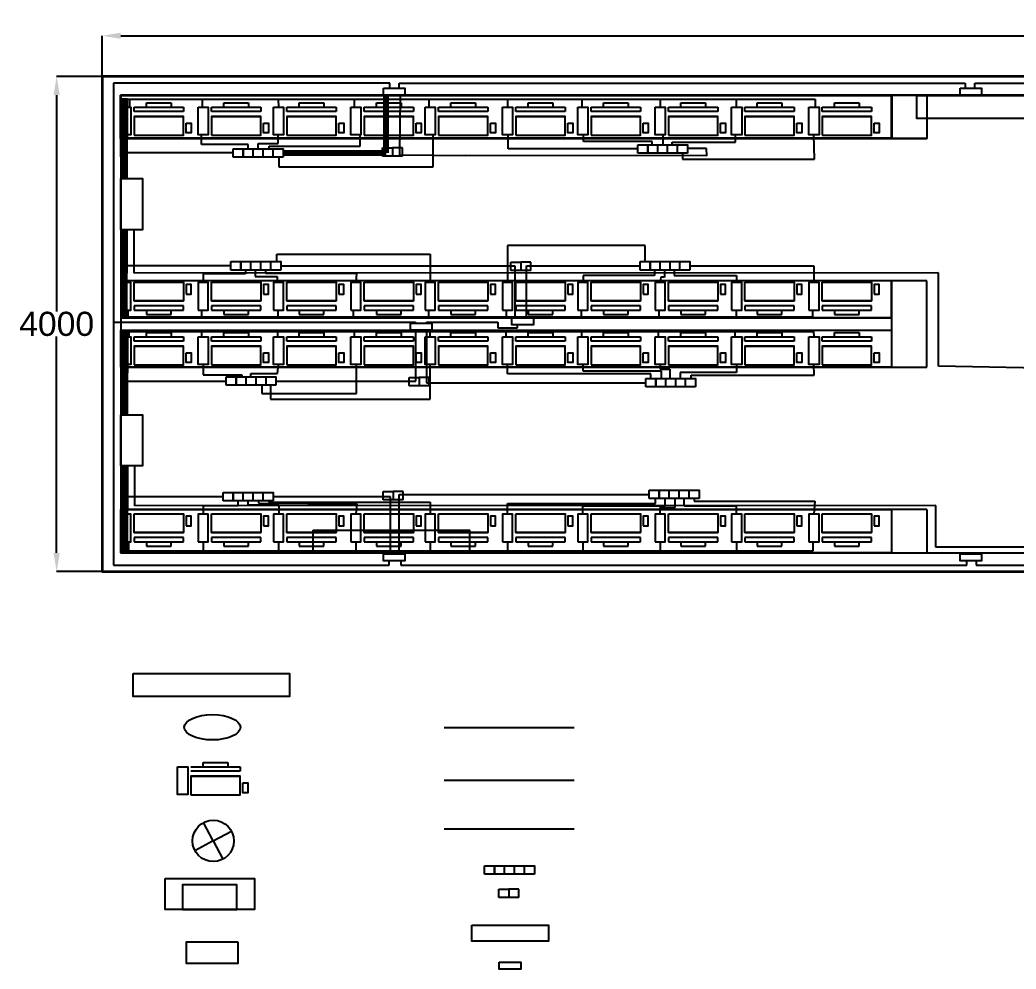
# Model space of a CAD drawing. Header units: millimetres. Extents: x 9310 to 27975, y 1679 to 9351.
# Drawn here: x 9310 to 17365, y 1679 to 9351 of the extents above; entities that cross this region are included whole.
import ezdxf

# ---------------------------------------------------------------- set-up
doc = ezdxf.new("R2010")
doc.units = ezdxf.units.MM
doc.header["$MEASUREMENT"] = 0
doc.styles.get("Standard").update_dxf_attribs({"font": 'arial.ttf'})
doc.dimstyles.get("Standard").update_dxf_attribs({"dimtxt": 195.18, "dimasz": 150, "dimexe": 0.18, "dimexo": 0.0625, "dimgap": 0.09, "dimtad": 0, "dimtih": 1, "dimtoh": 1, "dimdec": 0, "dimzin": 0, "dimdsep": 46, "dimtxsty": 'Standard', "dimblk2": 'CLOSEDBLANK', "dimcen": 0.09, "dimadec": 0, "dimazin": 0, "dimtfac": 1, "dimtdec": 0, "dimtofl": 0, "dimtmove": 0, "dimatfit": 3, "dimfxl": 1, "dimtolj": 1, "dimtzin": 0, "dimarcsym": 0})

# ---------------------------------------------------------------- blocks, each defined once
blk = doc.blocks.new('*D19')
at = {"color": 0, "lineweight": -2, "transparency": 16777216}
for p, q in [((9974.7, 8893), (9974.7, 9222.7)), ((10124.7, 9222.5), (18616.9, 9222.5)), ((27824.7, 9222.5), (19332.5, 9222.5)), ((27974.7, 8893), (27974.7, 9222.7))]:
    blk.add_line(p, q, dxfattribs=at)
at = {"color": 0, "transparency": 16777216}
for points in [[(10124.7, 9247.5), (10124.7, 9197.5), (9974.7, 9222.5)], [(27824.7, 9247.5), (27824.7, 9197.5), (27974.7, 9222.5)]]:
    blk.add_solid(points, dxfattribs=at)
at = {"layer": 'Defpoints', "color": 0, "transparency": 16777216}
for p in [(9974.7, 9222.5), (9974.7, 8893), (27974.7, 8893)]:
    blk.add_point(p, dxfattribs=at)
at = {"color": 0, "transparency": 16777216, "insert": (18974.7, 9222.5), "char_height": 195.18, "attachment_point": 5}
blk.add_mtext('\\A1;18000', dxfattribs=at)
blk = doc.blocks.new('_ClosedBlank')
at = {"color": 0, "linetype": 'ByBlock', "lineweight": -2}
for p, q in [((-1, 0.167), (0, 0)), ((-1, 0.167), (-1, -0.167)), ((0, 0), (-1, -0.167))]:
    blk.add_line(p, q, dxfattribs=at)
blk = doc.blocks.new('*D20')
at = {"color": 0, "lineweight": -2, "transparency": 16777216}
for p, q in [((9974.6, 8893), (9606.3, 8893)), ((9606.5, 8743), (9606.5, 6992.7)), ((9606.5, 5043), (9606.5, 6793.2)), ((9974.6, 4893), (9606.3, 4893))]:
    blk.add_line(p, q, dxfattribs=at)
at = {"color": 0, "transparency": 16777216}
for points in [[(9581.5, 8743), (9631.5, 8743), (9606.5, 8893)], [(9581.5, 5043), (9631.5, 5043), (9606.5, 4893)]]:
    blk.add_solid(points, dxfattribs=at)
at = {"layer": 'Defpoints', "color": 0, "transparency": 16777216}
for p in [(9974.7, 8893), (9606.5, 4893), (9974.7, 4893)]:
    blk.add_point(p, dxfattribs=at)
at = {"color": 0, "transparency": 16777216, "insert": (9606.5, 6893), "char_height": 195.18, "attachment_point": 5}
blk.add_mtext('\\A1;4000', dxfattribs=at)

msp = doc.modelspace()

# ---------------------------------------------------------------- linework, layer by layer
at = {"color": 6}
for p, q in [((12300.5, 8840), (10066, 8840)), ((10066, 8840), (10066, 4975.5)), ((12300.5, 8799.5), (12300.5, 8840)), ((12375, 8799.5), (12375, 8840)), ((12375, 8840), (16952, 8840)), ((16952, 8840), (16952, 8799.5)), ((17032.5, 8799.5), (17032.5, 8840)), ((17032.5, 8840), (20697, 8840)), ((10162, 8275.6), (10166, 8421.8)), ((10776.5, 8343.5), (10776.5, 8421.8)), ((11398.5, 8350.5), (11398.5, 8421.8)), ((12060, 8330), (12060, 8421.8)), ((12650.5, 8162.5), (12650.5, 8421.8)), ((13258, 8308.1), (13258, 8421.8)), ((13868, 8368.5), (13868, 8421.8)), ((14511, 8378), (14511, 8421.8)), ((14511, 8342.2), (14511, 8378)), ((15095, 8363), (15095, 8421.8)), ((15734.5, 8224.5), (15730.5, 8421.8)), ((11155, 8343.5), (10776.5, 8343.5)), ((11155, 8309.7), (11155, 8343.5)), ((11237, 8309.7), (11237, 8350.5)), ((11237, 8350.5), (11398.5, 8350.5)), ((11324, 8309.7), (11324, 8330)), ((11324, 8330), (12060, 8330)), ((14305.5, 8308.1), (13258, 8308.1)), ((14423, 8368.5), (13868, 8368.5)), ((14423, 8342.2), (14423, 8368.5)), ((14583.5, 8342.2), (14583.5, 8363)), ((14583.5, 8363), (15095, 8363)), ((11034, 8275.6), (10162, 8275.6)), ((11402.5, 8241.5), (11402.5, 8162.5)), ((14667, 8274), (14667, 8224.5)), ((14667, 8224.5), (15734.5, 8224.5)), ((11402.5, 8162.5), (12650.5, 8162.5)), ((14364.8, 7527.5), (13252.5, 7527.5)), ((13252.5, 7527.5), (13252.5, 7228.7)), ((14364.8, 7397.2), (14364.8, 7527.5)), ((11388, 7397.2), (11388, 7457.5)), ((11388, 7457.5), (12627, 7457.5)), ((12627, 7457.5), (12627, 7228.7)), ((11015, 7363.1), (10162, 7363.1)), ((10162, 7363.1), (10166, 7228.7)), ((14727.6, 7363.1), (15730.5, 7363.1)), ((15730.5, 7363.1), (15730.5, 7228.7)), ((10792.5, 7297.5), (10791.5, 7228.7)), ((11132.5, 7297.5), (10792.5, 7297.5)), ((11132.5, 7329), (11132.5, 7297.5)), ((11213, 7329), (11213, 7278)), ((11213, 7278), (11389.5, 7278)), ((11294.5, 7329), (11294.5, 7303)), ((11294.5, 7303), (12030, 7303)), ((11389.5, 7278), (11389.5, 7228.7)), ((12030, 7303), (12026, 7228.7)), ((14441, 7284), (13865, 7284)), ((13865, 7284), (13865, 7228.7)), ((14441, 7329), (14441, 7284)), ((14491.5, 7272.5), (14487, 7228.7)), ((14521.5, 7272.5), (14491.5, 7272.5)), ((14521.5, 7329), (14521.5, 7272.5)), ((14599.5, 7329), (14599.5, 7285.5)), ((14599.5, 7285.5), (15105, 7285.5)), ((15105, 7285.5), (15105, 7228.7)), ((10066, 6907.8), (12507.5, 6907.8)), ((12507.5, 6907.8), (12507.5, 6899.5)), ((12598.5, 6899.5), (12598.5, 6907.8)), ((12598.5, 6907.8), (13174.5, 6907.8)), ((13174.5, 6907.8), (13174.5, 6862.5)), ((13174.5, 6862.5), (13332.5, 6862.5)), ((13332.5, 6862.5), (13332.5, 6886.5)), ((10166, 6565.3), (10166, 6432.1)), ((10791.5, 6565.3), (10791.5, 6483)), ((11393, 6492), (11400.5, 6565.3)), ((12030, 6330.5), (12030, 6565.3)), ((12627, 6286), (12627, 6565.3)), ((13253, 6490), (13252.5, 6565.3)), ((13861.5, 6565.3), (13861.5, 6515)), ((14487, 6565.3), (14487, 6529)), ((14487, 6529), (14565, 6529)), ((14565, 6529), (14565, 6452.3)), ((15105, 6565.3), (15105, 6501)), ((15733, 6478), (15730.5, 6565.3)), ((10791.5, 6483), (11104, 6483)), ((11104, 6483), (11104, 6466.2)), ((11176, 6466.2), (11176, 6492)), ((11176, 6492), (11393, 6492)), ((14410.8, 6490), (13253, 6490)), ((13861.5, 6515), (14495.5, 6515)), ((14410.8, 6452.3), (14410.8, 6490)), ((14495.5, 6515), (14495.5, 6452.3)), ((15105, 6501), (14649.5, 6501)), ((14649.5, 6501), (14649.5, 6452.3)), ((14737.5, 6452.3), (14737.5, 6478)), ((14737.5, 6478), (15733, 6478)), ((10166, 6432.1), (10977, 6432.1)), ((11265.5, 6398), (11265.5, 6330.5)), ((11335.5, 6398), (11335.5, 6330.5)), ((11265.5, 6330.5), (12030, 6330.5)), ((11335.5, 6330.5), (11335.5, 6286)), ((11335.5, 6286), (12627, 6286)), ((10172.5, 5497.1), (10166, 5356.2)), ((10953.5, 5497.1), (10172.5, 5497.1)), ((14449.5, 5442.5), (14449.5, 5481.5)), ((14526, 5422), (14526, 5481.5)), ((14607, 5410), (14607, 5481.5)), ((14681.5, 5421.5), (14681.5, 5481.5)), ((14761, 5481.5), (14761, 5462)), ((10792.5, 5428.5), (10792.5, 5356.2)), ((10792.5, 5426.5), (11073.5, 5426.5)), ((11073.5, 5426.5), (11073.5, 5463)), ((11153, 5463), (11153, 5432.5)), ((11153, 5432.5), (11402, 5432.5)), ((11238, 5463), (11238, 5445.5)), ((11238, 5445.5), (12033, 5440.5)), ((11323.5, 5463), (11323.5, 5453)), ((11323.5, 5453), (12626.5, 5453)), ((11402, 5432.5), (11402, 5356.2)), ((12033, 5440.5), (12026, 5356.2)), ((12626.5, 5453), (12627, 5356.2)), ((13252.5, 5356.2), (13252.5, 5442.5)), ((13252.5, 5442.5), (14449.5, 5442.5)), ((13859, 5422), (13859, 5356.2)), ((13859, 5422), (14526, 5422)), ((14487, 5356.2), (14487, 5410)), ((14487, 5410), (14607, 5410)), ((15105, 5421.5), (14681.5, 5421.5)), ((14761, 5462), (15737.5, 5462)), ((15105, 5356.2), (15105, 5421.5)), ((15737.5, 5462), (15730.5, 5356.2)), ((10066, 4975.5), (10066, 4944.5)), ((10066, 4944.5), (12296, 4944.5)), ((12296, 4944.5), (12296, 4978)), ((12390.5, 4978), (12390.5, 4944.5)), ((12390.5, 4944.5), (16965.5, 4944.5)), ((16965.5, 4944.5), (16965.5, 4978)), ((17042.5, 4978), (17042.5, 4944.5)), ((17042.5, 4944.5), (20283.5, 4944.5)), ((12741, 3207), (13790.1, 3207))]:
    msp.add_line(p, q, dxfattribs=at)
for p, q in [((10124.7, 8743), (10124.7, 8243)), ((16644, 8743), (16644, 8393)), ((10232.5, 8611.5), (10232.5, 8646.5)), ((10232.5, 8646.5), (10332.5, 8646.5)), ((10332.5, 8646.5), (10332.5, 8681.5)), ((10332.5, 8681.5), (10532.5, 8681.5)), ((10332.5, 8646.5), (10532.5, 8646.5)), ((10532.5, 8681.5), (10532.5, 8646.5)), ((10532.5, 8646.5), (10632.5, 8646.5)), ((10632.5, 8646.5), (10632.5, 8611.5)), ((10858, 8611.5), (10858, 8646.5)), ((10858, 8646.5), (10958, 8646.5)), ((10958, 8646.5), (10958, 8681.5)), ((10958, 8681.5), (11158, 8681.5)), ((10958, 8646.5), (11158, 8646.5)), ((11158, 8681.5), (11158, 8646.5)), ((11158, 8646.5), (11258, 8646.5)), ((11258, 8646.5), (11258, 8611.5)), ((11467, 8611.5), (11467, 8646.5)), ((11467, 8646.5), (11567, 8646.5)), ((11567, 8646.5), (11567, 8681.5)), ((11567, 8681.5), (11767, 8681.5)), ((11567, 8646.5), (11767, 8646.5)), ((11767, 8681.5), (11767, 8646.5)), ((11767, 8646.5), (11867, 8646.5)), ((11867, 8646.5), (11867, 8611.5)), ((12092.5, 8611.5), (12092.5, 8646.5)), ((12092.5, 8646.5), (12192.5, 8646.5)), ((12192.5, 8646.5), (12192.5, 8681.5)), ((12192.5, 8681.5), (12392.5, 8681.5)), ((12192.5, 8646.5), (12392.5, 8646.5)), ((12392.5, 8681.5), (12392.5, 8646.5)), ((12392.5, 8646.5), (12492.5, 8646.5)), ((12492.5, 8646.5), (12492.5, 8611.5)), ((12693.5, 8611.5), (12693.5, 8646.5)), ((12693.5, 8646.5), (12793.5, 8646.5)), ((12793.5, 8646.5), (12793.5, 8681.5)), ((12793.5, 8681.5), (12993.5, 8681.5)), ((12793.5, 8646.5), (12993.5, 8646.5)), ((12993.5, 8681.5), (12993.5, 8646.5)), ((12993.5, 8646.5), (13093.5, 8646.5)), ((13093.5, 8646.5), (13093.5, 8611.5)), ((13319, 8611.5), (13319, 8646.5)), ((13319, 8646.5), (13419, 8646.5)), ((13419, 8646.5), (13419, 8681.5)), ((13419, 8681.5), (13619, 8681.5)), ((13419, 8646.5), (13619, 8646.5)), ((13619, 8681.5), (13619, 8646.5)), ((13619, 8646.5), (13719, 8646.5)), ((13719, 8646.5), (13719, 8611.5)), ((13928, 8611.5), (13928, 8646.5)), ((13928, 8646.5), (14028, 8646.5)), ((14028, 8646.5), (14028, 8681.5)), ((14028, 8681.5), (14228, 8681.5)), ((14028, 8646.5), (14228, 8646.5)), ((14228, 8681.5), (14228, 8646.5)), ((14228, 8646.5), (14328, 8646.5)), ((14328, 8646.5), (14328, 8611.5)), ((14553.5, 8611.5), (14553.5, 8646.5)), ((14553.5, 8646.5), (14653.5, 8646.5)), ((14653.5, 8646.5), (14653.5, 8681.5)), ((14653.5, 8681.5), (14853.5, 8681.5)), ((14653.5, 8646.5), (14853.5, 8646.5)), ((14853.5, 8681.5), (14853.5, 8646.5)), ((14853.5, 8646.5), (14953.5, 8646.5)), ((14953.5, 8646.5), (14953.5, 8611.5)), ((15171.5, 8611.5), (15171.5, 8646.5)), ((15171.5, 8646.5), (15271.5, 8646.5)), ((15271.5, 8646.5), (15271.5, 8681.5)), ((15271.5, 8681.5), (15471.5, 8681.5)), ((15271.5, 8646.5), (15471.5, 8646.5)), ((15471.5, 8681.5), (15471.5, 8646.5)), ((15471.5, 8646.5), (15571.5, 8646.5)), ((15571.5, 8646.5), (15571.5, 8611.5)), ((15797, 8611.5), (15797, 8646.5)), ((15797, 8646.5), (15897, 8646.5)), ((15897, 8646.5), (15897, 8681.5)), ((15897, 8681.5), (16097, 8681.5)), ((15897, 8646.5), (16097, 8646.5)), ((16097, 8681.5), (16097, 8646.5)), ((16097, 8646.5), (16197, 8646.5)), ((16197, 8646.5), (16197, 8611.5)), ((10232.2, 8570.2), (10632.2, 8570.2)), ((10632.5, 8611.5), (10232.5, 8611.5)), ((10857.8, 8570.2), (11257.8, 8570.2)), ((11258, 8611.5), (10858, 8611.5)), ((11466.8, 8570.2), (11866.8, 8570.2)), ((11867, 8611.5), (11467, 8611.5)), ((12092.3, 8570.2), (12492.3, 8570.2)), ((12492.5, 8611.5), (12092.5, 8611.5)), ((12693.3, 8570.2), (13093.3, 8570.2)), ((13093.5, 8611.5), (12693.5, 8611.5)), ((13318.8, 8570.2), (13718.8, 8570.2)), ((13719, 8611.5), (13319, 8611.5)), ((13927.8, 8570.2), (14327.8, 8570.2)), ((14328, 8611.5), (13928, 8611.5)), ((14553.3, 8570.2), (14953.3, 8570.2)), ((14953.5, 8611.5), (14553.5, 8611.5)), ((15171.3, 8570.2), (15571.3, 8570.2)), ((15571.5, 8611.5), (15171.5, 8611.5)), ((15796.8, 8570.2), (16196.8, 8570.2)), ((16197, 8611.5), (15797, 8611.5)), ((10124.7, 7143), (10124.7, 6643)), ((10232.2, 7080.3), (10632.2, 7080.3)), ((10232.5, 7038.9), (10232.5, 7003.9)), ((10632.5, 7038.9), (10232.5, 7038.9)), ((10632.5, 7003.9), (10632.5, 7038.9)), ((10857.8, 7080.3), (11257.8, 7080.3)), ((10858, 7038.9), (10858, 7003.9)), ((11258, 7038.9), (10858, 7038.9)), ((11258, 7003.9), (11258, 7038.9)), ((11466.8, 7080.3), (11866.8, 7080.3)), ((11467, 7038.9), (11467, 7003.9)), ((11867, 7038.9), (11467, 7038.9)), ((11867, 7003.9), (11867, 7038.9)), ((12092.3, 7080.3), (12492.3, 7080.3)), ((12092.5, 7038.9), (12092.5, 7003.9)), ((12492.5, 7038.9), (12092.5, 7038.9)), ((12492.5, 7003.9), (12492.5, 7038.9)), ((12693.3, 7080.3), (13093.3, 7080.3)), ((12693.5, 7038.9), (12693.5, 7003.9)), ((13093.5, 7038.9), (12693.5, 7038.9)), ((13093.5, 7003.9), (13093.5, 7038.9)), ((13318.8, 7080.3), (13718.8, 7080.3)), ((13319, 7038.9), (13319, 7003.9)), ((13719, 7038.9), (13319, 7038.9)), ((13719, 7003.9), (13719, 7038.9)), ((13927.8, 7080.3), (14327.8, 7080.3)), ((13928, 7038.9), (13928, 7003.9)), ((14328, 7038.9), (13928, 7038.9)), ((14328, 7003.9), (14328, 7038.9)), ((14553.3, 7080.3), (14953.3, 7080.3)), ((14553.5, 7038.9), (14553.5, 7003.9)), ((14953.5, 7038.9), (14553.5, 7038.9)), ((14953.5, 7003.9), (14953.5, 7038.9)), ((15171.3, 7080.3), (15571.3, 7080.3)), ((15171.5, 7038.9), (15171.5, 7003.9)), ((15571.5, 7038.9), (15171.5, 7038.9)), ((15571.5, 7003.9), (15571.5, 7038.9)), ((15796.8, 7080.3), (16196.8, 7080.3)), ((15797, 7038.9), (15797, 7003.9)), ((16197, 7038.9), (15797, 7038.9)), ((16197, 7003.9), (16197, 7038.9)), ((10232.5, 7003.9), (10332.5, 7003.9)), ((10332.5, 7003.9), (10332.5, 6968.9)), ((10332.5, 7003.9), (10532.5, 7003.9)), ((10332.5, 6968.9), (10532.5, 6968.9)), ((10532.5, 6968.9), (10532.5, 7003.9)), ((10532.5, 7003.9), (10632.5, 7003.9)), ((10858, 7003.9), (10958, 7003.9)), ((10958, 7003.9), (10958, 6968.9)), ((10958, 7003.9), (11158, 7003.9)), ((10958, 6968.9), (11158, 6968.9)), ((11158, 6968.9), (11158, 7003.9)), ((11158, 7003.9), (11258, 7003.9)), ((11467, 7003.9), (11567, 7003.9)), ((11567, 7003.9), (11567, 6968.9)), ((11567, 7003.9), (11767, 7003.9)), ((11567, 6968.9), (11767, 6968.9)), ((11767, 6968.9), (11767, 7003.9)), ((11767, 7003.9), (11867, 7003.9)), ((12092.5, 7003.9), (12192.5, 7003.9)), ((12192.5, 7003.9), (12192.5, 6968.9)), ((12192.5, 7003.9), (12392.5, 7003.9)), ((12192.5, 6968.9), (12392.5, 6968.9)), ((12392.5, 6968.9), (12392.5, 7003.9)), ((12392.5, 7003.9), (12492.5, 7003.9)), ((12693.5, 7003.9), (12793.5, 7003.9)), ((12793.5, 7003.9), (12793.5, 6968.9)), ((12793.5, 7003.9), (12993.5, 7003.9)), ((12793.5, 6968.9), (12993.5, 6968.9)), ((12993.5, 6968.9), (12993.5, 7003.9)), ((12993.5, 7003.9), (13093.5, 7003.9)), ((13319, 7003.9), (13419, 7003.9)), ((13419, 7003.9), (13419, 6968.9)), ((13419, 7003.9), (13619, 7003.9)), ((13419, 6968.9), (13619, 6968.9)), ((13619, 6968.9), (13619, 7003.9)), ((13619, 7003.9), (13719, 7003.9)), ((13928, 7003.9), (14028, 7003.9)), ((14028, 7003.9), (14028, 6968.9)), ((14028, 7003.9), (14228, 7003.9)), ((14028, 6968.9), (14228, 6968.9)), ((14228, 6968.9), (14228, 7003.9)), ((14228, 7003.9), (14328, 7003.9)), ((14553.5, 7003.9), (14653.5, 7003.9)), ((14653.5, 7003.9), (14653.5, 6968.9)), ((14653.5, 7003.9), (14853.5, 7003.9)), ((14653.5, 6968.9), (14853.5, 6968.9)), ((14853.5, 6968.9), (14853.5, 7003.9)), ((14853.5, 7003.9), (14953.5, 7003.9)), ((15171.5, 7003.9), (15271.5, 7003.9)), ((15271.5, 7003.9), (15271.5, 6968.9)), ((15271.5, 7003.9), (15471.5, 7003.9)), ((15271.5, 6968.9), (15471.5, 6968.9)), ((15471.5, 6968.9), (15471.5, 7003.9)), ((15471.5, 7003.9), (15571.5, 7003.9)), ((15797, 7003.9), (15897, 7003.9)), ((15897, 7003.9), (15897, 6968.9)), ((15897, 7003.9), (16097, 7003.9)), ((15897, 6968.9), (16097, 6968.9)), ((16097, 6968.9), (16097, 7003.9)), ((16097, 7003.9), (16197, 7003.9)), ((10232.5, 6755), (10232.5, 6790)), ((10232.5, 6790), (10332.5, 6790)), ((10332.5, 6790), (10332.5, 6825)), ((10332.5, 6825), (10532.5, 6825)), ((10332.5, 6790), (10532.5, 6790)), ((10532.5, 6825), (10532.5, 6790)), ((10532.5, 6790), (10632.5, 6790)), ((10632.5, 6790), (10632.5, 6755)), ((10858, 6755), (10858, 6790)), ((10858, 6790), (10958, 6790)), ((10958, 6790), (10958, 6825)), ((10958, 6825), (11158, 6825)), ((10958, 6790), (11158, 6790)), ((11158, 6825), (11158, 6790)), ((11158, 6790), (11258, 6790)), ((11258, 6790), (11258, 6755)), ((11467, 6755), (11467, 6790)), ((11467, 6790), (11567, 6790)), ((11567, 6790), (11567, 6825)), ((11567, 6825), (11767, 6825)), ((11567, 6790), (11767, 6790)), ((11767, 6825), (11767, 6790)), ((11767, 6790), (11867, 6790)), ((11867, 6790), (11867, 6755)), ((12092.5, 6755), (12092.5, 6790)), ((12092.5, 6790), (12192.5, 6790)), ((12192.5, 6790), (12192.5, 6825)), ((12192.5, 6825), (12392.5, 6825)), ((12192.5, 6790), (12392.5, 6790)), ((12392.5, 6825), (12392.5, 6790)), ((12392.5, 6790), (12492.5, 6790)), ((12492.5, 6790), (12492.5, 6755)), ((12693.5, 6755), (12693.5, 6790)), ((12693.5, 6790), (12793.5, 6790)), ((12793.5, 6790), (12793.5, 6825)), ((12793.5, 6825), (12993.5, 6825)), ((12793.5, 6790), (12993.5, 6790)), ((12993.5, 6825), (12993.5, 6790)), ((12993.5, 6790), (13093.5, 6790)), ((13093.5, 6790), (13093.5, 6755)), ((13319, 6755), (13319, 6790)), ((13319, 6790), (13419, 6790)), ((13419, 6790), (13419, 6825)), ((13419, 6825), (13619, 6825)), ((13419, 6790), (13619, 6790)), ((13619, 6825), (13619, 6790)), ((13619, 6790), (13719, 6790)), ((13719, 6790), (13719, 6755)), ((13928, 6755), (13928, 6790)), ((13928, 6790), (14028, 6790)), ((14028, 6790), (14028, 6825)), ((14028, 6825), (14228, 6825)), ((14028, 6790), (14228, 6790)), ((14228, 6825), (14228, 6790)), ((14228, 6790), (14328, 6790)), ((14328, 6790), (14328, 6755)), ((14553.5, 6755), (14553.5, 6790)), ((14553.5, 6790), (14653.5, 6790)), ((14653.5, 6790), (14653.5, 6825)), ((14653.5, 6825), (14853.5, 6825)), ((14653.5, 6790), (14853.5, 6790)), ((14853.5, 6825), (14853.5, 6790)), ((14853.5, 6790), (14953.5, 6790)), ((14953.5, 6790), (14953.5, 6755)), ((15171.5, 6755), (15171.5, 6790)), ((15171.5, 6790), (15271.5, 6790)), ((15271.5, 6790), (15271.5, 6825)), ((15271.5, 6825), (15471.5, 6825)), ((15271.5, 6790), (15471.5, 6790)), ((15471.5, 6825), (15471.5, 6790)), ((15471.5, 6790), (15571.5, 6790)), ((15571.5, 6790), (15571.5, 6755)), ((15797, 6755), (15797, 6790)), ((15797, 6790), (15897, 6790)), ((15897, 6790), (15897, 6825)), ((15897, 6825), (16097, 6825)), ((15897, 6790), (16097, 6790)), ((16097, 6825), (16097, 6790)), ((16097, 6790), (16197, 6790)), ((16197, 6790), (16197, 6755)), ((10232.2, 6713.7), (10632.2, 6713.7)), ((10632.5, 6755), (10232.5, 6755)), ((10857.8, 6713.7), (11257.8, 6713.7)), ((11258, 6755), (10858, 6755)), ((11466.8, 6713.7), (11866.8, 6713.7)), ((11867, 6755), (11467, 6755)), ((12092.3, 6713.7), (12492.3, 6713.7)), ((12492.5, 6755), (12092.5, 6755)), ((12693.3, 6713.7), (13093.3, 6713.7)), ((13093.5, 6755), (12693.5, 6755)), ((13318.8, 6713.7), (13718.8, 6713.7)), ((13719, 6755), (13319, 6755)), ((13927.8, 6713.7), (14327.8, 6713.7)), ((14328, 6755), (13928, 6755)), ((14553.3, 6713.7), (14953.3, 6713.7)), ((14953.5, 6755), (14553.5, 6755)), ((15171.3, 6713.7), (15571.3, 6713.7)), ((15571.5, 6755), (15171.5, 6755)), ((15796.8, 6713.7), (16196.8, 6713.7)), ((16197, 6755), (15797, 6755)), ((10124.7, 5543), (10124.7, 5043)), ((16644, 5393), (16644, 5043)), ((10232.2, 5207.8), (10632.2, 5207.8)), ((10232.5, 5166.4), (10232.5, 5131.4)), ((10632.5, 5166.4), (10232.5, 5166.4)), ((10632.5, 5131.4), (10632.5, 5166.4)), ((10857.8, 5207.8), (11257.8, 5207.8)), ((10858, 5166.4), (10858, 5131.4)), ((11258, 5166.4), (10858, 5166.4)), ((11258, 5131.4), (11258, 5166.4)), ((11466.8, 5207.8), (11866.8, 5207.8)), ((11467, 5166.4), (11467, 5131.4)), ((11867, 5166.4), (11467, 5166.4)), ((11867, 5131.4), (11867, 5166.4)), ((12092.3, 5207.8), (12492.3, 5207.8)), ((12092.5, 5166.4), (12092.5, 5131.4)), ((12492.5, 5166.4), (12092.5, 5166.4)), ((12492.5, 5131.4), (12492.5, 5166.4)), ((12693.3, 5207.8), (13093.3, 5207.8)), ((12693.5, 5166.4), (12693.5, 5131.4)), ((13093.5, 5166.4), (12693.5, 5166.4)), ((13093.5, 5131.4), (13093.5, 5166.4)), ((13318.8, 5207.8), (13718.8, 5207.8)), ((13319, 5166.4), (13319, 5131.4)), ((13719, 5166.4), (13319, 5166.4)), ((13719, 5131.4), (13719, 5166.4)), ((13927.8, 5207.8), (14327.8, 5207.8)), ((13928, 5166.4), (13928, 5131.4)), ((14328, 5166.4), (13928, 5166.4)), ((14328, 5131.4), (14328, 5166.4)), ((14553.3, 5207.8), (14953.3, 5207.8)), ((14553.5, 5166.4), (14553.5, 5131.4)), ((14953.5, 5166.4), (14553.5, 5166.4)), ((14953.5, 5131.4), (14953.5, 5166.4)), ((15171.3, 5207.8), (15571.3, 5207.8)), ((15171.5, 5166.4), (15171.5, 5131.4)), ((15571.5, 5166.4), (15171.5, 5166.4)), ((15571.5, 5131.4), (15571.5, 5166.4)), ((15796.8, 5207.8), (16196.8, 5207.8)), ((15797, 5166.4), (15797, 5131.4)), ((16197, 5166.4), (15797, 5166.4)), ((16197, 5131.4), (16197, 5166.4)), ((10232.5, 5131.4), (10332.5, 5131.4)), ((10332.5, 5131.4), (10332.5, 5096.4)), ((10332.5, 5131.4), (10532.5, 5131.4)), ((10332.5, 5096.4), (10532.5, 5096.4)), ((10532.5, 5096.4), (10532.5, 5131.4)), ((10532.5, 5131.4), (10632.5, 5131.4)), ((10858, 5131.4), (10958, 5131.4)), ((10958, 5131.4), (10958, 5096.4)), ((10958, 5131.4), (11158, 5131.4)), ((10958, 5096.4), (11158, 5096.4)), ((11158, 5096.4), (11158, 5131.4)), ((11158, 5131.4), (11258, 5131.4)), ((11467, 5131.4), (11567, 5131.4)), ((11567, 5131.4), (11567, 5096.4)), ((11567, 5131.4), (11767, 5131.4)), ((11567, 5096.4), (11767, 5096.4)), ((11767, 5096.4), (11767, 5131.4)), ((11767, 5131.4), (11867, 5131.4)), ((12092.5, 5131.4), (12192.5, 5131.4)), ((12192.5, 5131.4), (12192.5, 5096.4)), ((12192.5, 5131.4), (12392.5, 5131.4)), ((12192.5, 5096.4), (12392.5, 5096.4)), ((12392.5, 5096.4), (12392.5, 5131.4)), ((12392.5, 5131.4), (12492.5, 5131.4)), ((12693.5, 5131.4), (12793.5, 5131.4)), ((12793.5, 5131.4), (12793.5, 5096.4)), ((12793.5, 5131.4), (12993.5, 5131.4)), ((12793.5, 5096.4), (12993.5, 5096.4)), ((12993.5, 5096.4), (12993.5, 5131.4)), ((12993.5, 5131.4), (13093.5, 5131.4)), ((13319, 5131.4), (13419, 5131.4)), ((13419, 5131.4), (13419, 5096.4)), ((13419, 5131.4), (13619, 5131.4)), ((13419, 5096.4), (13619, 5096.4)), ((13619, 5096.4), (13619, 5131.4)), ((13619, 5131.4), (13719, 5131.4)), ((13928, 5131.4), (14028, 5131.4)), ((14028, 5131.4), (14028, 5096.4)), ((14028, 5131.4), (14228, 5131.4)), ((14028, 5096.4), (14228, 5096.4)), ((14228, 5096.4), (14228, 5131.4)), ((14228, 5131.4), (14328, 5131.4)), ((14553.5, 5131.4), (14653.5, 5131.4)), ((14653.5, 5131.4), (14653.5, 5096.4)), ((14653.5, 5131.4), (14853.5, 5131.4)), ((14653.5, 5096.4), (14853.5, 5096.4)), ((14853.5, 5096.4), (14853.5, 5131.4)), ((14853.5, 5131.4), (14953.5, 5131.4)), ((15171.5, 5131.4), (15271.5, 5131.4)), ((15271.5, 5131.4), (15271.5, 5096.4)), ((15271.5, 5131.4), (15471.5, 5131.4)), ((15271.5, 5096.4), (15471.5, 5096.4)), ((15471.5, 5096.4), (15471.5, 5131.4)), ((15471.5, 5131.4), (15571.5, 5131.4)), ((15797, 5131.4), (15897, 5131.4)), ((15897, 5131.4), (15897, 5096.4)), ((15897, 5131.4), (16097, 5131.4)), ((15897, 5096.4), (16097, 5096.4)), ((16097, 5096.4), (16097, 5131.4)), ((16097, 5131.4), (16197, 5131.4)), ((10691.6, 3313.8), (10791.6, 3313.8)), ((10791.6, 3313.8), (10791.6, 3348.8)), ((10791.6, 3348.8), (10991.6, 3348.8)), ((10791.6, 3313.8), (10991.6, 3313.8)), ((10991.6, 3348.8), (10991.6, 3313.8)), ((10991.6, 3313.8), (11091.6, 3313.8)), ((11091.6, 3313.8), (11091.6, 3278.8)), ((10691.3, 3237.5), (11091.3, 3237.5)), ((11091.6, 3278.8), (10691.6, 3278.8))]:
    msp.add_line(p, q)
at = {"color": 5}
for p, q in [((10129.5, 8068.5), (10129.5, 8710)), ((10179.3, 8710), (10129.5, 8710)), ((10136, 8068.5), (10136, 8710)), ((10142.2, 8068.5), (10142.2, 8710)), ((10146, 8710), (10146, 8068.5)), ((10155, 8068.5), (10155, 8710)), ((10162, 8068.5), (10162, 8710)), ((10172.5, 8710), (10170.5, 8068.5)), ((10177, 8068.5), (10179.3, 8710)), ((10179.3, 8710), (15739, 8710)), ((10196.5, 8710), (10196.5, 8645.6)), ((10783, 8710), (10783, 8645.6)), ((11397, 8710), (11400.5, 8645.6)), ((12012, 8710), (12012, 8645.6)), ((12616, 8710), (12616, 8645.6)), ((13251, 8710), (13252.5, 8645.6)), ((13853.5, 8710), (13853.5, 8645.6)), ((14486.5, 8710), (14486.5, 8645.6)), ((15101.5, 8710), (15101.5, 8645.6)), ((15739, 8710), (15739, 8645.6)), ((10127.5, 6950.5), (10127.5, 7655)), ((10134, 6950.5), (10134, 7655)), ((10140.2, 6950.5), (10140.2, 7655)), ((10144, 7655), (10144, 6950.5)), ((10153, 6950.5), (10153, 7655)), ((10160, 6950.5), (10160, 7655)), ((10170.5, 7655), (10168.5, 6950.5)), ((10175, 6950.5), (10177.5, 7655)), ((10233, 7303), (10233, 7655)), ((16737, 7307), (10233, 7303)), ((16737, 6552), (16737, 7307)), ((10144, 6950.5), (15722, 6950.5)), ((10185.5, 6950.5), (10185.5, 7004.9)), ((10779.5, 6950.5), (10779.5, 7004.9)), ((11396.5, 6950.5), (11396.5, 7004.9)), ((12007.5, 6950.5), (12007.5, 7004.9)), ((12616, 6950.5), (12616, 7004.9)), ((13245.5, 6950.5), (13245.5, 7004.9)), ((13850, 6950.5), (13850, 7004.9)), ((14479, 6950.5), (14479, 7004.9)), ((15104, 6950.5), (15104, 7004.9)), ((15722, 6950.5), (15722, 7004.9)), ((10131.5, 6161), (10131.5, 6833)), ((10134, 6833), (10131.5, 6833)), ((10193, 6833), (10134, 6833)), ((10138, 6159.5), (10138, 6833)), ((10144.2, 6159.5), (10144.2, 6833)), ((10148, 6833), (10148, 6159.5)), ((10157, 6159.5), (10157, 6833)), ((10164, 6159.5), (10164, 6833)), ((10174.5, 6833), (10172.5, 6159.5)), ((10179, 6159.5), (10181.5, 6833)), ((10193, 6789.1), (10193, 6833)), ((10193, 6833), (15728, 6833)), ((10781.5, 6789.1), (10781.5, 6833)), ((11394, 6789.1), (11394, 6833)), ((12014.5, 6789.1), (12014.5, 6833)), ((13242.5, 6789.1), (13242.5, 6833)), ((13852.5, 6789.1), (13852.5, 6833)), ((14474.5, 6789.1), (14474.5, 6833)), ((15093.5, 6789.1), (15093.5, 6833)), ((15728, 6833), (15730.5, 6789.1)), ((19329.6, 6503.1), (16737, 6552)), ((16737, 6552), (16737, 6552)), ((10131, 5061.5), (10131, 5746)), ((10137.5, 5060), (10137.5, 5746)), ((10143.8, 5060), (10143.8, 5746)), ((10147.5, 5746), (10147.5, 5060)), ((10156.5, 5060), (10156.5, 5746)), ((10163.5, 5060), (10163.5, 5746)), ((10174, 5746), (10172, 5060)), ((10178.5, 5060), (10181, 5746)), ((10238, 5424.5), (10238, 5746)), ((16716.5, 5425), (10238, 5424.5)), ((16716.5, 5089.5), (16716.5, 5425)), ((10188, 5132.4), (10188, 5060)), ((10791.5, 5132.4), (10791.5, 5060)), ((11400.5, 5132.4), (11400.5, 5060)), ((12026, 5132.4), (12026, 5060)), ((12627, 5132.4), (12627, 5060)), ((13252.5, 5132.4), (13252.5, 5060)), ((13861.5, 5132.4), (13861.5, 5060)), ((14487, 5132.4), (14487, 5060)), ((15105, 5132.4), (15105, 5060)), ((15724, 5060), (15724.5, 5132.4)), ((19601, 5089.5), (16716.5, 5089.5)), ((10131, 5060), (10131, 5061.5)), ((10188, 5060), (10131, 5060)), ((10188, 5060), (15724, 5060)), ((12741, 3632), (13790.1, 3632))]:
    msp.add_line(p, q, dxfattribs=at)
at = {"color": 30, "lineweight": 80}
for p, q in [((12271.5, 8275.6), (12271.5, 8743)), ((11437.1, 8275.6), (12271.5, 8275.6))]:
    msp.add_line(p, q, dxfattribs=at)
at = {"color": 30}
for p, q in [((12384.5, 8743), (12379.8, 8261)), ((14862.5, 8310.5), (14708.6, 8310.5)), ((14863, 8251.5), (14862.5, 8310.5)), ((12379.8, 8261), (12910.8, 8254.3)), ((14863, 8251.5), (12910.7, 8254.3)), ((11418.1, 7363.1), (13311.5, 7363.1)), ((13311.5, 7363.1), (13311.5, 6943)), ((13405.5, 6943), (13405.5, 7363.1)), ((13405.5, 7363.1), (14324.5, 7363.1)), ((12511, 6432.1), (12511, 6843)), ((12598.5, 6843), (12598.5, 6418.1)), ((11380.1, 6432.1), (12511, 6432.1)), ((12598.5, 6418.1), (14370.5, 6418.1)), ((12305.5, 5497.1), (11356.6, 5497.1)), ((12305.5, 5034.5), (12305.5, 5497.1)), ((12377.5, 5034.5), (12377.5, 5515.6)), ((12377.5, 5515.6), (14398, 5515.6)), ((12741, 2813), (13790.1, 2813))]:
    msp.add_line(p, q, dxfattribs=at)
at = {"color": 0}
for p, q in [((16357.5, 8743), (16357.5, 8393)), ((10124.7, 8243), (10124.7, 8393)), ((10124.7, 8393), (16644, 8393)), ((12910.7, 8254.3), (12910.8, 8254.3)), ((16357.5, 7243), (16357.5, 6543)), ((16644, 6543), (16644, 7243)), ((16357.5, 6943), (10124.7, 6943)), ((10131.5, 6950.5), (10127.5, 6950.5)), ((10136.5, 6950.5), (10131.5, 6950.5)), ((10144, 6950.5), (10136.5, 6950.5)), ((16644, 6893), (16644, 6943)), ((10124.7, 6893), (10124.7, 6843)), ((10124.7, 6843), (16357.5, 6843)), ((11400.5, 6833), (11418, 6833)), ((12627, 6789.1), (12627, 6833)), ((16644, 5393), (10124.7, 5393)), ((16357.5, 5393), (16357.5, 5043)), ((10872.3, 2714.8), (10793.6, 2862.4)), ((10872.3, 2714.8), (11019.9, 2793.6)), ((10872.3, 2714.8), (10724.7, 2636)), ((10872.3, 2714.8), (10951, 2567.2))]:
    msp.add_line(p, q, dxfattribs=at)
at = {"color": 4}
for p, q in [((11034, 8241.5), (11034, 8309.7)), ((11195.2, 8241.5), (11195.2, 8309.7)), ((11275.9, 8241.5), (11275.9, 8309.7)), ((11356.5, 8241.5), (11356.5, 8309.7)), ((12242.5, 8249), (12242.5, 8317.2)), ((12403.8, 8317.2), (12323.1, 8317.2)), ((12403.8, 8317.2), (12323.1, 8317.2)), ((12403.8, 8249), (12403.8, 8317.2)), ((14305.5, 8274), (14305.5, 8342.2)), ((14466.8, 8274), (14466.8, 8342.2)), ((14547.4, 8274), (14547.4, 8342.2)), ((14628, 8274), (14628, 8342.2)), ((11114.6, 8241.5), (11034, 8241.5)), ((11114.6, 8241.5), (11034, 8241.5)), ((11437.1, 8241.5), (11114.6, 8241.5)), ((11275.9, 8241.5), (11114.6, 8241.5)), ((11437.1, 8241.5), (11275.9, 8241.5)), ((12323.1, 8249), (12242.5, 8249)), ((12323.1, 8249), (12242.5, 8249)), ((12403.8, 8249), (12323.1, 8249)), ((12403.8, 8249), (12323.1, 8249)), ((14386.1, 8274), (14305.5, 8274)), ((14386.1, 8274), (14305.5, 8274)), ((14708.6, 8274), (14386.1, 8274)), ((14547.4, 8274), (14386.1, 8274)), ((14708.6, 8274), (14547.4, 8274)), ((11015, 7329), (11015, 7397.2)), ((11176.2, 7329), (11176.2, 7397.2)), ((11256.9, 7329), (11256.9, 7397.2)), ((11337.5, 7329), (11337.5, 7397.2)), ((13278.5, 7324), (13278.5, 7392.2)), ((13439.8, 7392.2), (13359.1, 7392.2)), ((13439.8, 7392.2), (13359.1, 7392.2)), ((13439.8, 7324), (13439.8, 7392.2)), ((14324.5, 7329), (14324.5, 7397.2)), ((14485.8, 7329), (14485.8, 7397.2)), ((14566.4, 7329), (14566.4, 7397.2)), ((14647, 7329), (14647, 7397.2)), ((11095.6, 7329), (11015, 7329)), ((11095.6, 7329), (11015, 7329)), ((11418.1, 7329), (11095.6, 7329)), ((11256.9, 7329), (11095.6, 7329)), ((11418.1, 7329), (11256.9, 7329)), ((13359.1, 7324), (13278.5, 7324)), ((13359.1, 7324), (13278.5, 7324)), ((13439.8, 7324), (13359.1, 7324)), ((13439.8, 7324), (13359.1, 7324)), ((14405.1, 7329), (14324.5, 7329)), ((14405.1, 7329), (14324.5, 7329)), ((14727.6, 7329), (14405.1, 7329)), ((14566.4, 7329), (14405.1, 7329)), ((14727.6, 7329), (14566.4, 7329)), ((10977, 6398), (10977, 6466.2)), ((11138.2, 6398), (11138.2, 6466.2)), ((11218.9, 6398), (11218.9, 6466.2)), ((11299.5, 6398), (11299.5, 6466.2)), ((12458, 6392.5), (12458, 6460.8)), ((12619.2, 6460.8), (12538.6, 6460.8)), ((12619.2, 6460.8), (12538.6, 6460.8)), ((12619.2, 6392.5), (12619.2, 6460.8)), ((14370.5, 6384), (14370.5, 6452.3)), ((14531.8, 6384), (14531.8, 6452.3)), ((14612.4, 6384), (14612.4, 6452.3)), ((14693, 6384), (14693, 6452.3)), ((11057.6, 6398), (10977, 6398)), ((11057.6, 6398), (10977, 6398)), ((11380.1, 6398), (11057.6, 6398)), ((11218.9, 6398), (11057.6, 6398)), ((11380.1, 6398), (11218.9, 6398)), ((12538.6, 6392.5), (12458, 6392.5)), ((12538.6, 6392.5), (12458, 6392.5)), ((12619.2, 6392.5), (12538.6, 6392.5)), ((12619.2, 6392.5), (12538.6, 6392.5)), ((14451.1, 6384), (14370.5, 6384)), ((14451.1, 6384), (14370.5, 6384)), ((14773.6, 6384), (14451.1, 6384)), ((14612.4, 6384), (14451.1, 6384)), ((14773.6, 6384), (14612.4, 6384)), ((10953.5, 5463), (10953.5, 5531.2)), ((11114.8, 5463), (11114.8, 5531.2)), ((11195.4, 5463), (11195.4, 5531.2)), ((11276, 5463), (11276, 5531.2)), ((12248, 5472), (12248, 5540.2)), ((12409.2, 5540.2), (12328.6, 5540.2)), ((12409.2, 5540.2), (12328.6, 5540.2)), ((12409.2, 5472), (12409.2, 5540.2)), ((14398, 5481.5), (14398, 5549.8)), ((14478.6, 5481.5), (14398, 5481.5)), ((14478.6, 5481.5), (14398, 5481.5)), ((14801.1, 5481.5), (14478.6, 5481.5)), ((14639.9, 5481.5), (14478.6, 5481.5)), ((14559.2, 5481.5), (14559.2, 5549.8)), ((14639.9, 5481.5), (14639.9, 5549.8)), ((14801.1, 5481.5), (14639.9, 5481.5)), ((14720.5, 5481.5), (14720.5, 5549.8)), ((11034.1, 5463), (10953.5, 5463)), ((11034.1, 5463), (10953.5, 5463)), ((11356.6, 5463), (11034.1, 5463)), ((11195.4, 5463), (11034.1, 5463)), ((11356.6, 5463), (11195.4, 5463)), ((12328.6, 5472), (12248, 5472)), ((12328.6, 5472), (12248, 5472)), ((12409.2, 5472), (12328.6, 5472)), ((12409.2, 5472), (12328.6, 5472)), ((13066.5, 2445.5), (13066.5, 2513.8)), ((13227.8, 2445.5), (13227.8, 2513.8)), ((13308.4, 2445.5), (13308.4, 2513.8)), ((13389, 2445.5), (13389, 2513.8)), ((13147.1, 2445.5), (13066.5, 2445.5)), ((13147.1, 2445.5), (13066.5, 2445.5)), ((13469.6, 2445.5), (13147.1, 2445.5)), ((13308.4, 2445.5), (13147.1, 2445.5)), ((13183, 2257.5), (13183, 2325.8)), ((13263.6, 2257.5), (13183, 2257.5)), ((13263.6, 2257.5), (13183, 2257.5)), ((13344.2, 2325.8), (13263.6, 2325.8)), ((13344.2, 2325.8), (13263.6, 2325.8)), ((13344.2, 2257.5), (13263.6, 2257.5)), ((13344.2, 2257.5), (13263.6, 2257.5)), ((13344.2, 2257.5), (13344.2, 2325.8))]:
    msp.add_line(p, q, dxfattribs=at)
at = {"color": 0, "lineweight": 35}
msp.add_lwpolyline([(27974.7, 6018.2), (27974.7, 8893), (9974.7, 8893), (9974.7, 4893), (27974.7, 4893), (27974.7, 5218.2)], dxfattribs=at)
at = {"color": 1}
for points in [[(12250, 8799.5), (12423, 8799.5), (12423, 8743), (12250, 8743)], [(16912, 8799.5), (17085, 8799.5), (17085, 8743), (16912, 8743)], [(13288.5, 6943), (13461.5, 6943), (13461.5, 6886.5), (13288.5, 6886.5)], [(12467, 6899.5), (12640, 6899.5), (12640, 6843), (12467, 6843)], [(12250, 5034.5), (12423, 5034.5), (12423, 4978), (12250, 4978)], [(16912, 5034.5), (17085, 5034.5), (17085, 4978), (16912, 4978)], [(13186, 1735.5), (13359, 1735.5), (13359, 1679), (13186, 1679)]]:
    msp.add_lwpolyline(points, close=True, dxfattribs=at)
at = {"color": 0}
for points in [[(10124.7, 5043), (27824.7, 5043), (27824.7, 8743), (10124.7, 8743)], [(16357.5, 8743), (16644, 8743), (16644, 8393), (16357.5, 8393)]]:
    msp.add_lwpolyline(points, close=True, dxfattribs=at)
at = {"color": 7, "lineweight": 35}
msp.add_lwpolyline([(10124.7, 8743), (16357.5, 8743), (16357.5, 8393), (10124.7, 8393)], close=True, dxfattribs=at)
at = {"color": 101}
for points in [[(16563.5, 8738.5), (17828.5, 8738.5), (17828.5, 8553), (16563.5, 8553)], [(11680, 5227), (12945, 5227), (12945, 5041.5), (11680, 5041.5)], [(10224.5, 4067), (11489.5, 4067), (11489.5, 3881.5), (10224.5, 3881.5)]]:
    msp.add_lwpolyline(points, close=True, dxfattribs=at)
for points in [[(10124.7, 8645.6), (10207.2, 8645.6), (10207.2, 8421.8), (10124.7, 8421.8)], [(10750.2, 8645.6), (10832.7, 8645.6), (10832.7, 8421.8), (10750.2, 8421.8)], [(11359.2, 8645.6), (11441.7, 8645.6), (11441.7, 8421.8), (11359.2, 8421.8)], [(11984.7, 8645.6), (12067.3, 8645.6), (12067.3, 8421.8), (11984.7, 8421.8)], [(12585.7, 8645.6), (12668.2, 8645.6), (12668.2, 8421.8), (12585.7, 8421.8)], [(13211.2, 8645.6), (13293.8, 8645.6), (13293.8, 8421.8), (13211.2, 8421.8)], [(13820.2, 8645.6), (13902.8, 8645.6), (13902.8, 8421.8), (13820.2, 8421.8)], [(14445.8, 8645.6), (14528.3, 8645.6), (14528.3, 8421.8), (14445.8, 8421.8)], [(15063.7, 8645.6), (15146.2, 8645.6), (15146.2, 8421.8), (15063.7, 8421.8)], [(15689.2, 8645.6), (15771.8, 8645.6), (15771.8, 8421.8), (15689.2, 8421.8)], [(10232.2, 8420.2), (10632.2, 8420.2), (10632.2, 8570.2), (10232.2, 8570.2)], [(10857.8, 8420.2), (11257.8, 8420.2), (11257.8, 8570.2), (10857.8, 8570.2)], [(11466.8, 8420.2), (11866.8, 8420.2), (11866.8, 8570.2), (11466.8, 8570.2)], [(12092.3, 8420.2), (12492.3, 8420.2), (12492.3, 8570.2), (12092.3, 8570.2)], [(12693.3, 8420.2), (13093.3, 8420.2), (13093.3, 8570.2), (12693.3, 8570.2)], [(13318.8, 8420.2), (13718.8, 8420.2), (13718.8, 8570.2), (13318.8, 8570.2)], [(13927.8, 8420.2), (14327.8, 8420.2), (14327.8, 8570.2), (13927.8, 8570.2)], [(14553.3, 8420.2), (14953.3, 8420.2), (14953.3, 8570.2), (14553.3, 8570.2)], [(15171.3, 8420.2), (15571.3, 8420.2), (15571.3, 8570.2), (15171.3, 8570.2)], [(15796.8, 8420.2), (16196.8, 8420.2), (16196.8, 8570.2), (15796.8, 8570.2)], [(10652.5, 8516), (10693.1, 8516), (10693.1, 8437.5), (10652.5, 8437.5)], [(11278.1, 8516), (11318.7, 8516), (11318.7, 8437.5), (11278.1, 8437.5)], [(11887.1, 8516), (11927.7, 8516), (11927.7, 8437.5), (11887.1, 8437.5)], [(12512.6, 8516), (12553.2, 8516), (12553.2, 8437.5), (12512.6, 8437.5)], [(13113.6, 8516), (13154.2, 8516), (13154.2, 8437.5), (13113.6, 8437.5)], [(13739.1, 8516), (13779.7, 8516), (13779.7, 8437.5), (13739.1, 8437.5)], [(14348.1, 8516), (14388.7, 8516), (14388.7, 8437.5), (14348.1, 8437.5)], [(14973.6, 8516), (15014.2, 8516), (15014.2, 8437.5), (14973.6, 8437.5)], [(15591.6, 8516), (15632.2, 8516), (15632.2, 8437.5), (15591.6, 8437.5)], [(16217.1, 8516), (16257.7, 8516), (16257.7, 8437.5), (16217.1, 8437.5)], [(10124.7, 7004.9), (10207.2, 7004.9), (10207.2, 7228.7), (10124.7, 7228.7)], [(10232.2, 7230.3), (10632.2, 7230.3), (10632.2, 7080.3), (10232.2, 7080.3)], [(10652.5, 7134.5), (10693.1, 7134.5), (10693.1, 7213), (10652.5, 7213)], [(10750.2, 7004.9), (10832.7, 7004.9), (10832.7, 7228.7), (10750.2, 7228.7)], [(10857.8, 7230.3), (11257.8, 7230.3), (11257.8, 7080.3), (10857.8, 7080.3)], [(11278.1, 7134.5), (11318.7, 7134.5), (11318.7, 7213), (11278.1, 7213)], [(11359.2, 7004.9), (11441.7, 7004.9), (11441.7, 7228.7), (11359.2, 7228.7)], [(11466.8, 7230.3), (11866.8, 7230.3), (11866.8, 7080.3), (11466.8, 7080.3)], [(11887.1, 7134.5), (11927.7, 7134.5), (11927.7, 7213), (11887.1, 7213)], [(11984.7, 7004.9), (12067.3, 7004.9), (12067.3, 7228.7), (11984.7, 7228.7)], [(12092.3, 7230.3), (12492.3, 7230.3), (12492.3, 7080.3), (12092.3, 7080.3)], [(12512.6, 7134.5), (12553.2, 7134.5), (12553.2, 7213), (12512.6, 7213)], [(12585.7, 7004.9), (12668.2, 7004.9), (12668.2, 7228.7), (12585.7, 7228.7)], [(12693.3, 7230.3), (13093.3, 7230.3), (13093.3, 7080.3), (12693.3, 7080.3)], [(13113.6, 7134.5), (13154.2, 7134.5), (13154.2, 7213), (13113.6, 7213)], [(13211.2, 7004.9), (13293.8, 7004.9), (13293.8, 7228.7), (13211.2, 7228.7)], [(13318.8, 7230.3), (13718.8, 7230.3), (13718.8, 7080.3), (13318.8, 7080.3)], [(13739.1, 7134.5), (13779.7, 7134.5), (13779.7, 7213), (13739.1, 7213)], [(13820.2, 7004.9), (13902.8, 7004.9), (13902.8, 7228.7), (13820.2, 7228.7)], [(13927.8, 7230.3), (14327.8, 7230.3), (14327.8, 7080.3), (13927.8, 7080.3)], [(14348.1, 7134.5), (14388.7, 7134.5), (14388.7, 7213), (14348.1, 7213)], [(14445.8, 7004.9), (14528.3, 7004.9), (14528.3, 7228.7), (14445.8, 7228.7)], [(14553.3, 7230.3), (14953.3, 7230.3), (14953.3, 7080.3), (14553.3, 7080.3)], [(14973.6, 7134.5), (15014.2, 7134.5), (15014.2, 7213), (14973.6, 7213)], [(15063.7, 7004.9), (15146.2, 7004.9), (15146.2, 7228.7), (15063.7, 7228.7)], [(15171.3, 7230.3), (15571.3, 7230.3), (15571.3, 7080.3), (15171.3, 7080.3)], [(15591.6, 7134.5), (15632.2, 7134.5), (15632.2, 7213), (15591.6, 7213)], [(15689.2, 7004.9), (15771.8, 7004.9), (15771.8, 7228.7), (15689.2, 7228.7)], [(15796.8, 7230.3), (16196.8, 7230.3), (16196.8, 7080.3), (15796.8, 7080.3)], [(16217.1, 7134.5), (16257.7, 7134.5), (16257.7, 7213), (16217.1, 7213)], [(10124.7, 6789.1), (10207.2, 6789.1), (10207.2, 6565.3), (10124.7, 6565.3)], [(10750.2, 6789.1), (10832.7, 6789.1), (10832.7, 6565.3), (10750.2, 6565.3)], [(11359.2, 6789.1), (11441.7, 6789.1), (11441.7, 6565.3), (11359.2, 6565.3)], [(11984.7, 6789.1), (12067.3, 6789.1), (12067.3, 6565.3), (11984.7, 6565.3)], [(12585.7, 6789.1), (12668.2, 6789.1), (12668.2, 6565.3), (12585.7, 6565.3)], [(13211.2, 6789.1), (13293.8, 6789.1), (13293.8, 6565.3), (13211.2, 6565.3)], [(13820.2, 6789.1), (13902.8, 6789.1), (13902.8, 6565.3), (13820.2, 6565.3)], [(14445.8, 6789.1), (14528.3, 6789.1), (14528.3, 6565.3), (14445.8, 6565.3)], [(15063.7, 6789.1), (15146.2, 6789.1), (15146.2, 6565.3), (15063.7, 6565.3)], [(15689.2, 6789.1), (15771.8, 6789.1), (15771.8, 6565.3), (15689.2, 6565.3)], [(10232.2, 6563.7), (10632.2, 6563.7), (10632.2, 6713.7), (10232.2, 6713.7)], [(10857.8, 6563.7), (11257.8, 6563.7), (11257.8, 6713.7), (10857.8, 6713.7)], [(11466.8, 6563.7), (11866.8, 6563.7), (11866.8, 6713.7), (11466.8, 6713.7)], [(12092.3, 6563.7), (12492.3, 6563.7), (12492.3, 6713.7), (12092.3, 6713.7)], [(12693.3, 6563.7), (13093.3, 6563.7), (13093.3, 6713.7), (12693.3, 6713.7)], [(13318.8, 6563.7), (13718.8, 6563.7), (13718.8, 6713.7), (13318.8, 6713.7)], [(13927.8, 6563.7), (14327.8, 6563.7), (14327.8, 6713.7), (13927.8, 6713.7)], [(14553.3, 6563.7), (14953.3, 6563.7), (14953.3, 6713.7), (14553.3, 6713.7)], [(15171.3, 6563.7), (15571.3, 6563.7), (15571.3, 6713.7), (15171.3, 6713.7)], [(15796.8, 6563.7), (16196.8, 6563.7), (16196.8, 6713.7), (15796.8, 6713.7)], [(10652.5, 6659.5), (10693.1, 6659.5), (10693.1, 6581), (10652.5, 6581)], [(11278.1, 6659.5), (11318.7, 6659.5), (11318.7, 6581), (11278.1, 6581)], [(11887.1, 6659.5), (11927.7, 6659.5), (11927.7, 6581), (11887.1, 6581)], [(12512.6, 6659.5), (12553.2, 6659.5), (12553.2, 6581), (12512.6, 6581)], [(13113.6, 6659.5), (13154.2, 6659.5), (13154.2, 6581), (13113.6, 6581)], [(13739.1, 6659.5), (13779.7, 6659.5), (13779.7, 6581), (13739.1, 6581)], [(14348.1, 6659.5), (14388.7, 6659.5), (14388.7, 6581), (14348.1, 6581)], [(14973.6, 6659.5), (15014.2, 6659.5), (15014.2, 6581), (14973.6, 6581)], [(15591.6, 6659.5), (15632.2, 6659.5), (15632.2, 6581), (15591.6, 6581)], [(16217.1, 6659.5), (16257.7, 6659.5), (16257.7, 6581), (16217.1, 6581)], [(10124.7, 5132.4), (10207.2, 5132.4), (10207.2, 5356.2), (10124.7, 5356.2)], [(10232.2, 5357.8), (10632.2, 5357.8), (10632.2, 5207.8), (10232.2, 5207.8)], [(10652.5, 5262), (10693.1, 5262), (10693.1, 5340.5), (10652.5, 5340.5)], [(10750.2, 5132.4), (10832.7, 5132.4), (10832.7, 5356.2), (10750.2, 5356.2)], [(10857.8, 5357.8), (11257.8, 5357.8), (11257.8, 5207.8), (10857.8, 5207.8)], [(11278.1, 5262), (11318.7, 5262), (11318.7, 5340.5), (11278.1, 5340.5)], [(11359.2, 5132.4), (11441.7, 5132.4), (11441.7, 5356.2), (11359.2, 5356.2)], [(11466.8, 5357.8), (11866.8, 5357.8), (11866.8, 5207.8), (11466.8, 5207.8)], [(11887.1, 5262), (11927.7, 5262), (11927.7, 5340.5), (11887.1, 5340.5)], [(11984.7, 5132.4), (12067.3, 5132.4), (12067.3, 5356.2), (11984.7, 5356.2)], [(12092.3, 5357.8), (12492.3, 5357.8), (12492.3, 5207.8), (12092.3, 5207.8)], [(12512.6, 5262), (12553.2, 5262), (12553.2, 5340.5), (12512.6, 5340.5)], [(12585.7, 5132.4), (12668.2, 5132.4), (12668.2, 5356.2), (12585.7, 5356.2)], [(12693.3, 5357.8), (13093.3, 5357.8), (13093.3, 5207.8), (12693.3, 5207.8)], [(13113.6, 5262), (13154.2, 5262), (13154.2, 5340.5), (13113.6, 5340.5)], [(13211.2, 5132.4), (13293.8, 5132.4), (13293.8, 5356.2), (13211.2, 5356.2)], [(13318.8, 5357.8), (13718.8, 5357.8), (13718.8, 5207.8), (13318.8, 5207.8)], [(13739.1, 5262), (13779.7, 5262), (13779.7, 5340.5), (13739.1, 5340.5)], [(13820.2, 5132.4), (13902.8, 5132.4), (13902.8, 5356.2), (13820.2, 5356.2)], [(13927.8, 5357.8), (14327.8, 5357.8), (14327.8, 5207.8), (13927.8, 5207.8)], [(14348.1, 5262), (14388.7, 5262), (14388.7, 5340.5), (14348.1, 5340.5)], [(14445.8, 5132.4), (14528.3, 5132.4), (14528.3, 5356.2), (14445.8, 5356.2)], [(14553.3, 5357.8), (14953.3, 5357.8), (14953.3, 5207.8), (14553.3, 5207.8)], [(14973.6, 5262), (15014.2, 5262), (15014.2, 5340.5), (14973.6, 5340.5)], [(15063.7, 5132.4), (15146.2, 5132.4), (15146.2, 5356.2), (15063.7, 5356.2)], [(15171.3, 5357.8), (15571.3, 5357.8), (15571.3, 5207.8), (15171.3, 5207.8)], [(15591.6, 5262), (15632.2, 5262), (15632.2, 5340.5), (15591.6, 5340.5)], [(15689.2, 5132.4), (15771.8, 5132.4), (15771.8, 5356.2), (15689.2, 5356.2)], [(15796.8, 5357.8), (16196.8, 5357.8), (16196.8, 5207.8), (15796.8, 5207.8)], [(16217.1, 5262), (16257.7, 5262), (16257.7, 5340.5), (16217.1, 5340.5)], [(10583.8, 3312.8), (10666.3, 3312.8), (10666.3, 3089), (10583.8, 3089)], [(10691.3, 3087.5), (11091.3, 3087.5), (11091.3, 3237.5), (10691.3, 3237.5)], [(11111.6, 3183.3), (11152.2, 3183.3), (11152.2, 3104.7), (11111.6, 3104.7)], [(10484.5, 2411.5), (11206.5, 2411.5), (11206.5, 2159.5), (10484.5, 2159.5)], [(10625.5, 2159.5), (11064, 2159.5), (11064, 2359), (10625.5, 2359)]]:
    msp.add_lwpolyline(points, close=True)
at = {"color": 4}
for points in [[(11034, 8309.7), (11114.6, 8309.7), (11114.6, 8241.5)], [(11114.6, 8241.5), (11114.6, 8309.7), (11437.1, 8309.7), (11437.1, 8241.5)], [(12242.5, 8317.2), (12323.1, 8317.2), (12323.1, 8249)], [(14305.5, 8342.2), (14386.1, 8342.2), (14386.1, 8274)], [(14386.1, 8274), (14386.1, 8342.2), (14708.6, 8342.2), (14708.6, 8274)], [(11015, 7397.2), (11095.6, 7397.2), (11095.6, 7329)], [(11095.6, 7329), (11095.6, 7397.2), (11418.1, 7397.2), (11418.1, 7329)], [(13278.5, 7392.2), (13359.1, 7392.2), (13359.1, 7324)], [(14324.5, 7397.2), (14405.1, 7397.2), (14405.1, 7329)], [(14405.1, 7329), (14405.1, 7397.2), (14727.6, 7397.2), (14727.6, 7329)], [(10977, 6466.2), (11057.6, 6466.2), (11057.6, 6398)], [(11057.6, 6398), (11057.6, 6466.2), (11380.1, 6466.2), (11380.1, 6398)], [(12458, 6460.8), (12538.6, 6460.8), (12538.6, 6392.5)], [(14370.5, 6452.3), (14451.1, 6452.3), (14451.1, 6384)], [(14451.1, 6384), (14451.1, 6452.3), (14773.6, 6452.3), (14773.6, 6384)], [(10953.5, 5531.2), (11034.1, 5531.2), (11034.1, 5463)], [(11034.1, 5463), (11034.1, 5531.2), (11356.6, 5531.2), (11356.6, 5463)], [(12248, 5540.2), (12328.6, 5540.2), (12328.6, 5472)], [(14398, 5549.8), (14478.6, 5549.8), (14478.6, 5481.5)], [(14478.6, 5481.5), (14478.6, 5549.8), (14801.1, 5549.8), (14801.1, 5481.5)], [(13066.5, 2513.8), (13147.1, 2513.8), (13147.1, 2445.5)], [(13147.1, 2445.5), (13147.1, 2513.8), (13469.6, 2513.8), (13469.6, 2445.5)], [(13183, 2325.8), (13263.6, 2325.8), (13263.6, 2257.5)]]:
    msp.add_lwpolyline(points, dxfattribs=at)
at = {"color": 2}
for points in [[(10124.7, 8068.5), (10300.5, 8068.5), (10300.5, 7655), (10124.7, 7655)], [(10124.7, 6159.5), (10300.5, 6159.5), (10300.5, 5746), (10124.7, 5746)], [(11071.1, 1900.1), (11071.1, 1724.4), (10657.6, 1724.4), (10657.6, 1900.1)]]:
    msp.add_lwpolyline(points, close=True, dxfattribs=at)
at = {"color": 0}
msp.add_lwpolyline([(16644, 7243), (10124.7, 7243), (10124.7, 6543), (16644, 6543)], dxfattribs=at)
at = {"color": 7}
for points in [[(16357.5, 7243), (10124.7, 7243), (10124.7, 6943), (16357.5, 6943)], [(10124.7, 6843), (16357.5, 6843), (16357.5, 6543), (10124.7, 6543)], [(10124.7, 5393), (16357.5, 5393), (16357.5, 5043), (10124.7, 5043)]]:
    msp.add_lwpolyline(points, close=True, dxfattribs=at)
at = {"color": 170}
msp.add_lwpolyline([(12964.5, 2034.3), (13582.5, 2034.3), (13582.5, 1903.7), (12964.5, 1903.7)], close=True, dxfattribs=at)
msp.add_circle((10872.3, 2714.8), 167.3)
at = {"color": 0}
msp.add_ellipse((10866, 3633), major_axis=(227, 0), ratio=0.451461, dxfattribs=at)

# ---------------------------------------------------------------- dimensions: what is measured, and where the dimension line sits
dim = msp.add_linear_dim(base=(9974.7, 9222.5), p1=(27974.7, 8893), p2=(9974.7, 8893), dimstyle='Standard', dxfattribs=at)
dim.commit()
dim.dimension.update_dxf_attribs({"geometry": '*D19', "text_midpoint": (18974.7, 9222.5), "dimtype": 160})
dim = msp.add_linear_dim(base=(9606.5, 4893), p1=(9974.7, 8893), p2=(9974.7, 4893), angle=90, dimstyle='Standard', dxfattribs=at)
dim.commit()
dim.dimension.update_dxf_attribs({"geometry": '*D20', "text_midpoint": (9606.5, 6893), "dimtype": 160})

doc.saveas('drawing.dxf')
